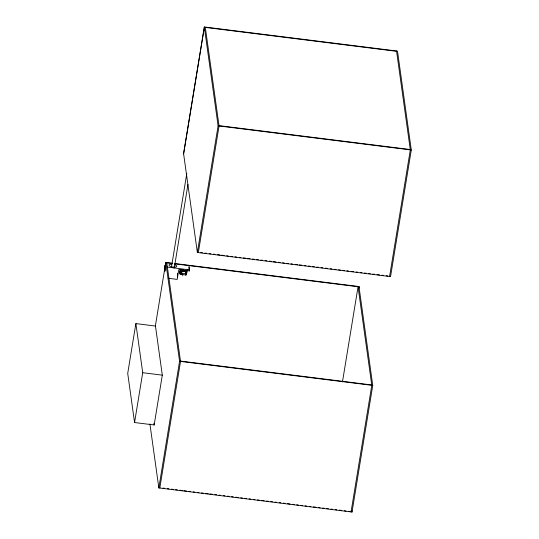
<?xml version="1.0" encoding="UTF-8"?>
<svg xmlns="http://www.w3.org/2000/svg" width="539" height="539" viewBox="0 0 539 539"><rect width="100%" height="100%" fill="white"/><g stroke="black" fill="none" stroke-linecap="round" stroke-linejoin="round"><path stroke-width="0.81" d="M165.338 267.216L164.739 271.184M164.503 269.487L164.584 268.941L164.584 269.379M164.786 270.585L164.698 270.922L164.867 270.524M165.123 266.441L164.995 266.36M165.406 267.405L165.096 265.377L164.476 269.689M165.069 266.205L165.008 266.637M165.177 267.829L165.318 267.492L165.284 267.843M165.338 267.512L164.752 271.124M164.718 270.598L164.806 270.531M165.251 267.843L165.257 267.499M155.468 326.048L135.875 323.595L127.716 373.419L134.561 422.522L154.154 424.968L162.306 375.151L155.414 325.691L165.783 262.378L172.574 263.227M134.561 422.522L142.72 372.698L135.875 323.595M204.315 26.95L183.577 153.575L197.362 252.481L390.546 276.622L411.284 149.997L397.499 51.084L204.315 26.95L218.1 125.863L197.362 252.481M183.631 153.925L204.362 27.3L396.583 51.32M171.51 266.805L186.811 173.369M174.272 267.991L187.949 184.479M177.331 277.329L177.574 273.206M180.215 269.48L179.709 272.256L179.952 273.98L185.625 275.018L186.494 274.796L187.276 270.005M180.572 269.904L180.154 272.471L179.952 271.063M179.952 273.98L180.201 272.148L181.616 272.808L180.228 272.31M180.909 274.432L181.185 272.754M181.495 270.868L180.511 270.261L181.926 270.922L181.495 270.868L181.697 269.635M183.307 270.827L182.815 270.996L182.869 270.207L185.301 270.511L185.187 271.218L184.655 271.157M183.179 270.625L183.273 271.056L182.748 270.915M183.22 270.895L183.28 270.982M183.482 270.666L183.563 270.672M183.873 270.639L183.914 270.908M184.095 270.74L184.217 270.942M184.17 270.746L184.203 271.016M184.399 270.773L184.513 271.056M184.473 270.787L185.099 271.285L185.234 270.315M184.607 270.821L183.233 270.773M184.641 271.225L185.005 270.996M184.702 270.814L184.816 270.969M185.032 271.205L185.052 270.565M185.625 275.018L185.901 273.347L186.743 272.97L185.47 273.293L185.901 273.347M185.78 271.407L186.211 271.454L186.413 270.221M168.094 278.259L177.203 279.397L178.807 269.594L189.432 270.915L189.014 265.633M175.074 263.544L358.967 286.519L372.752 385.425L352.021 512.05L158.837 487.916L179.568 361.292L165.783 262.378M198.332 252.602L219.063 125.985L205.325 27.422M342.474 381.861L358.051 286.748L371.789 385.304L351.051 511.929M358.698 288.17L358.967 286.519M358.745 288.527L359.021 286.869L174.319 263.793M185.382 274.681L185.625 274.614M164.786 271.299L164.395 269.648M164.988 266.697L165.143 266.158M182.472 275.53L182.869 275.813M186.211 271.454L187.053 271.083M171.618 264.204L169.967 264.373A3.914 1.368 9.3 0 0 169.691 266.017L170.358 266.387A3.914 1.368 9.3 0 0 173.174 267.122L175.815 267.027A3.914 1.368 9.3 0 0 176.091 265.377L175.418 265.013A3.914 1.368 9.3 0 0 174.575 264.689M219.016 125.627L410.267 149.525M218.1 125.863L411.284 149.997M200.784 252.562L202.455 252.771M204.961 253.087L206.632 253.296M209.139 253.606L210.81 253.815M213.316 254.132L214.98 254.341M217.487 254.651L219.993 254.967M221.664 255.176L224.17 255.486M226.676 255.796L228.347 256.005M230.854 256.321L232.525 256.53M235.024 256.84L236.695 257.049M239.201 257.366L240.872 257.575M243.379 257.885L245.885 258.201M247.556 258.41L250.062 258.72M252.569 259.037L254.233 259.246M256.739 259.555L258.41 259.764M260.916 260.074L262.587 260.283M265.094 260.6L266.765 260.809M269.271 261.119L271.777 261.435M273.448 261.644L275.948 261.954M278.454 262.271L280.125 262.48M282.631 262.789L284.302 262.998M286.809 263.308L288.48 263.517M290.986 263.834L292.657 264.043M295.156 264.353L297.663 264.669M299.334 264.878L301.84 265.188M304.346 265.505L306.017 265.714M308.524 266.023L310.194 266.232M312.701 266.549L314.365 266.758M316.871 267.068L318.542 267.277M321.049 267.587L322.72 267.795M325.226 268.112L327.732 268.422M330.239 268.739L331.909 268.948M334.409 269.257L336.08 269.466M338.586 269.783L340.257 269.992M342.764 270.302L344.434 270.511M346.941 270.821L348.612 271.029M351.118 271.346L353.618 271.656M356.124 271.973L357.795 272.182M360.301 272.491L361.972 272.7M364.479 273.017L366.149 273.226M368.656 273.536L370.327 273.745M372.833 274.061L374.497 274.27M377.004 274.58L379.51 274.89M382.016 275.207L383.687 275.416M386.194 275.725L387.864 275.934M166.8 262.857L172.514 263.571M167.393 267.095L189.6 269.871M165.338 267.169L165.17 265.417M182.842 270.349L185.275 270.652L185.254 270.174M182.896 270.497L185.18 270.787M180.484 361.063L371.742 384.954M179.568 361.292L372.752 385.425M142.72 372.698L162.306 375.151M163.095 488.098L164.759 488.307M167.265 488.624L168.936 488.833M171.442 489.142L173.113 489.351M175.62 489.661L177.291 489.87M179.797 490.187L182.303 490.497M183.974 490.706L186.474 491.022M188.98 491.332L190.651 491.541M193.157 491.858L194.828 492.067M197.335 492.376L199.006 492.585M201.512 492.902L203.183 493.111M205.682 493.421L208.189 493.731M209.86 493.94L212.366 494.256M214.872 494.566L216.543 494.775M219.05 495.092L220.721 495.301M223.227 495.611L224.891 495.819M227.397 496.136L229.068 496.345M231.575 496.655L233.246 496.864M235.752 497.18L238.258 497.49M240.765 497.8L242.435 498.009M244.935 498.326L246.606 498.535M249.112 498.844L250.783 499.053M253.29 499.37L254.96 499.579M257.467 499.889L259.138 500.098M261.644 500.414L264.144 500.724M266.65 501.041L268.321 501.243M270.827 501.56L272.498 501.769M275.005 502.079L276.675 502.287M279.182 502.604L280.853 502.813M283.352 503.123L285.023 503.332M287.53 503.648L290.036 503.958M292.542 504.275L294.213 504.484M296.719 504.794L298.39 505.003M300.897 505.312L302.568 505.521M305.067 505.838L306.738 506.047M309.245 506.357L310.915 506.566M313.422 506.882L315.928 507.192M318.434 507.509L320.105 507.718M322.612 508.028L324.276 508.237M326.782 508.553L328.453 508.762M330.959 509.072L332.63 509.281M335.137 509.591L336.808 509.8M339.314 510.116L341.82 510.426M344.32 510.743L345.991 510.952M348.497 511.262L350.168 511.471M181.037 274.082L180.666 274.088M396.536 50.962L410.32 149.876L389.582 276.5L389.535 276.143M351.785 510.393L352.021 512.05M188.94 267.384L189.432 270.915M186.251 273.071L186.494 274.796M185.187 271.218L185.045 270.511L185.099 271.285M184.715 270.746L184.736 271.083M183.799 270.632L183.9 270.976M182.782 270.591L182.903 270.935L182.836 269.803L182.815 270.996M173.174 267.122L173.268 267.829M166.753 262.5L180.538 361.413L159.8 488.038L159.753 487.68M153.918 423.304L154.154 424.968M149.916 423.91L158.837 487.916M182.674 274.189A2.082 0.728 9.3 0 1 182.169 274.048M182.297 274.162A1.698 0.593 9.3 0 1 181.939 274.021M181.98 270.565L181.562 273.132L185.416 273.61L185.834 271.05L181.98 270.565"/></g></svg>
